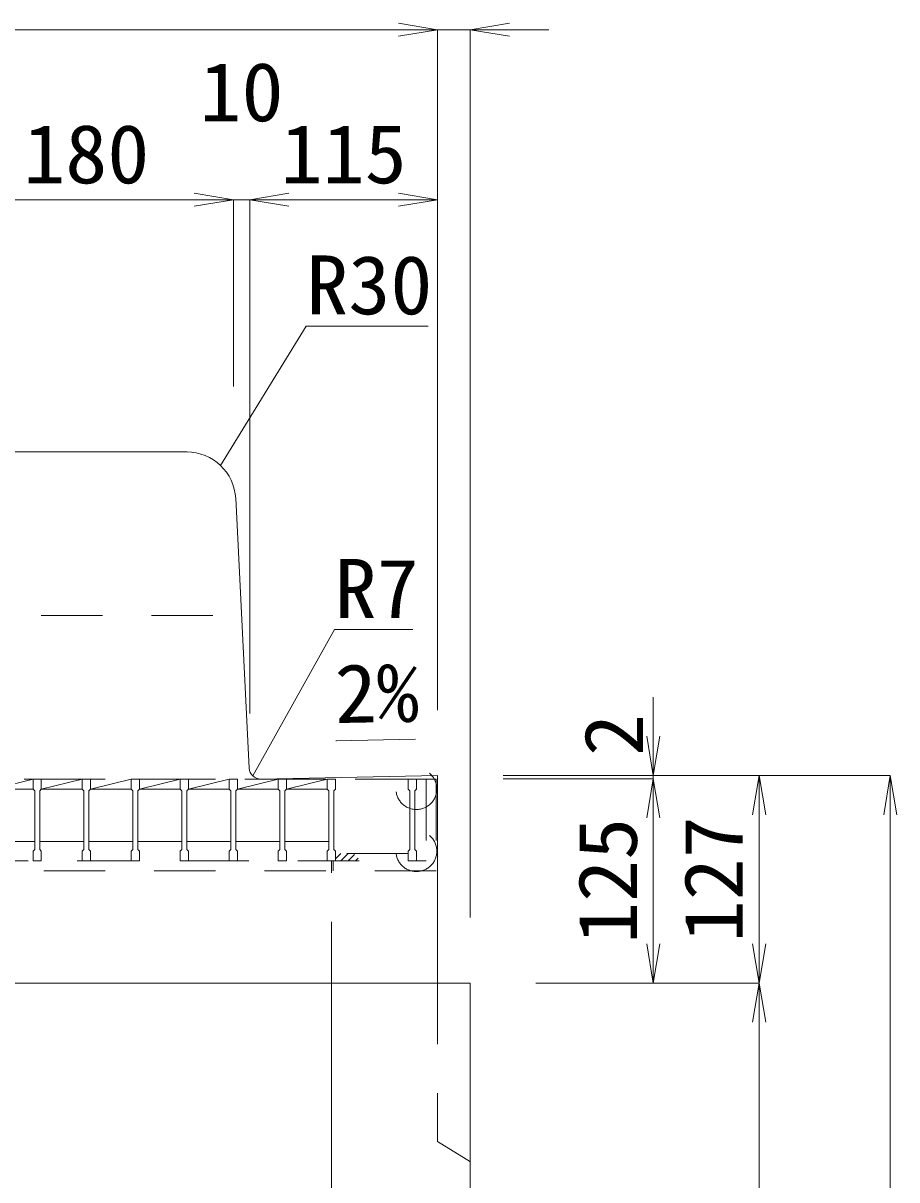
# Model space of a CAD drawing. Units: millimetres at full size; some dimension numbers follow another scale. Extents: x -734 to 58102, y 49499 to 87169.
# Drawn here: x 14771 to 15305, y 55317 to 56025 of the extents above; entities that cross this region are included whole.
import ezdxf
from ezdxf.enums import TextEntityAlignment as Align

# ---------------------------------------------------------------- set-up
doc = ezdxf.new("R2010")
doc.units = ezdxf.units.MM
doc.header["$LTSCALE"] = 50
doc.header["$PDMODE"] = 32
doc.header["$PDSIZE"] = 25
doc.linetypes.add('USER1', pattern=[1.35, 0.75, -0.6])
for name, color, linetype, lineweight in [('寸法線', 7, 'Continuous', 13), ('引出線', 4, 'Continuous', 13), ('本体', 2, 'Continuous', 20), ('ｸﾞﾚｰﾁﾝｸﾞ', 7, 'USER1', 9)]:
    doc.layers.add(name, color=color, linetype=linetype, lineweight=lineweight)
doc.styles.add('ＭＳ 明朝', font='')
doc.styles.get('ＭＳ 明朝').set_extended_font_data('MS Mincho')

# ---------------------------------------------------------------- blocks, each defined once
blk = doc.blocks.new('open_arrow')
at = {"color": 0, "linetype": 'Continuous', "lineweight": -2}
blk.add_lwpolyline([(7.5, 1.25), (0, 0), (7.5, -1.25)], dxfattribs=at)

msp = doc.modelspace()

# ---------------------------------------------------------------- hatches: boundary and pattern name
at = {"layer": 'ｸﾞﾚｰﾁﾝｸﾞ'}
h = msp.add_hatch(dxfattribs=at)
h.set_pattern_fill('USER', color=256, style=0, pattern_type=2)
h.set_pattern_definition([(45, (14095.99, 55195.3), (-2.24506, 2.24506), [37.5, -30])])
h.paths.add_polyline_path([(15006.5, 55516.79), (15006.5, 55512.29), (14987.5, 55512.29), (14962, 55512.29), (14962, 55516.79), (14987.5, 55516.79)])

# ---------------------------------------------------------------- linework, layer by layer
at = {"layer": '寸法線'}
for p, q in [((14594.5, 56021.03), (15024.5, 56021.03)), ((14976.5, 56021.03), (15092.5, 56021.03)), ((15024.5, 55604.61), (15024.5, 56021.03)), ((15024.5, 55604.61), (15024.5, 56021.03)), ((15044.5, 55477.61), (15044.5, 56021.03)), ((14719.5, 55916.98), (14899.5, 55916.98)), ((14851.5, 55916.98), (14957.5, 55916.98)), ((14899.5, 55802.61), (14899.5, 55916.98)), ((14899.5, 55802.61), (14899.5, 55916.98)), ((14909.5, 55602.61), (14909.5, 55916.98)), ((14909.5, 55916.98), (15024.5, 55916.98)), ((14909.5, 55602.61), (14909.5, 55916.98)), ((15024.5, 55604.61), (15024.5, 55916.98)), ((15156.43, 55612.59), (15156.43, 55514.59)), ((15064.52, 55564.59), (15301.49, 55564.59)), ((15064.52, 55564.59), (15156.43, 55564.59)), ((15064.52, 55564.59), (15221.23, 55564.59)), ((15064.52, 55562.59), (15156.43, 55562.59)), ((15064.52, 55562.59), (15156.43, 55562.59)), ((15156.43, 55562.59), (15156.43, 55437.59)), ((15221.23, 55564.59), (15221.23, 55437.59)), ((15301.49, 55564.59), (15301.49, 54087.59)), ((15084.52, 55437.59), (15221.23, 55437.59)), ((15084.52, 55437.59), (15156.43, 55437.59)), ((15084.52, 55437.59), (15221.23, 55437.59)), ((15221.23, 55437.59), (15221.23, 54087.59))]:
    msp.add_line(p, q, dxfattribs=at)
at = {"layer": '引出線'}
for points in [[(14891.64, 55754.32), (14944.1, 55839.66), (15018.77, 55839.66)], [(14911.39, 55564.3), (14961.42, 55653.9), (15009.35, 55653.9)], [(14962.15, 55585.77), (15010.86, 55586.74), (14962.12, 55585.77)]]:
    msp.add_lwpolyline(points, dxfattribs=at)
at = {"layer": '本体'}
for p, q in [((14747.85, 55762.59), (14871.15, 55762.59)), ((14909.18, 55569.07), (14900.92, 55734.22)), ((15024.5, 55564.59), (14916.31, 55562.42)), ((15024.5, 55564.59), (15024.5, 55437.59)), ((15044.5, 55437.59), (14574.5, 55437.59)), ((14959.5, 54808.11), (14959.5, 55437.59)), ((15044.5, 54087.59), (15044.5, 55437.59))]:
    msp.add_line(p, q, dxfattribs=at)
at = {"layer": '本体', "linetype": 'USER1', "lineweight": 9}
for p, q in [((14714.5, 55662.59), (14904.5, 55662.59)), ((14959.5, 55437.59), (14959.5, 55512.59)), ((15024.51, 55437.59), (15024.51, 55340.58)), ((15044.51, 55328.08), (15024.51, 55340.58))]:
    msp.add_line(p, q, dxfattribs=at)
at = {"layer": '本体'}
for centre, radius, start, end in [((14870.96, 55732.59), 30, 2.8624, 90), ((14916.17, 55569.42), 7, 182.86258, 271.1457)]:
    msp.add_arc(centre, radius, start, end, dxfattribs=at)
at = {"layer": 'ｸﾞﾚｰﾁﾝｸﾞ'}
for p, q in [((15023.5, 55562.29), (14595.5, 55562.29)), ((15011.5, 55562.29), (14607.5, 55562.29)), ((14752, 55556.29), (14777, 55562.29)), ((14777, 55562.29), (14782, 55562.29)), ((14777, 55562.29), (14777, 55556.29)), ((14777, 55562.29), (14782, 55562.29)), ((14777, 55562.29), (14777, 55556.29)), ((14777, 55562.29), (14782, 55562.29)), ((14777, 55562.29), (14777, 55556.29)), ((14782, 55556.29), (14807, 55562.29)), ((14782, 55562.29), (14782, 55556.29)), ((14782, 55562.29), (14782, 55556.29)), ((14782, 55562.29), (14782, 55556.29)), ((14807, 55562.29), (14812, 55562.29)), ((14807, 55562.29), (14807, 55556.29)), ((14807, 55562.29), (14812, 55562.29)), ((14807, 55562.29), (14807, 55556.29)), ((14807, 55562.29), (14812, 55562.29)), ((14807, 55562.29), (14807, 55556.29)), ((14812, 55556.29), (14837, 55562.29)), ((14812, 55562.29), (14812, 55556.29)), ((14812, 55562.29), (14812, 55556.29)), ((14812, 55562.29), (14812, 55556.29)), ((14837, 55562.29), (14842, 55562.29)), ((14837, 55562.29), (14842, 55562.29)), ((14837, 55562.29), (14842, 55562.29)), ((14837, 55562.29), (14837, 55556.29)), ((14837, 55562.29), (14837, 55556.29)), ((14837, 55562.29), (14837, 55556.29)), ((14842, 55562.29), (14842, 55556.29)), ((14842, 55562.29), (14842, 55556.29)), ((14842, 55562.29), (14842, 55556.29)), ((14842, 55556.29), (14867, 55562.29)), ((14867, 55562.29), (14872, 55562.29)), ((14867, 55562.29), (14872, 55562.29)), ((14867, 55562.29), (14872, 55562.29)), ((14867, 55562.29), (14867, 55556.29)), ((14867, 55562.29), (14867, 55556.29)), ((14867, 55562.29), (14867, 55556.29)), ((14872, 55562.29), (14872, 55556.29)), ((14872, 55562.29), (14872, 55556.29)), ((14872, 55562.29), (14872, 55556.29)), ((14872, 55556.29), (14897, 55562.29)), ((14897, 55562.29), (14902, 55562.29)), ((14897, 55562.29), (14902, 55562.29)), ((14897, 55562.29), (14902, 55562.29)), ((14897, 55562.29), (14897, 55556.29)), ((14897, 55562.29), (14897, 55556.29)), ((14897, 55562.29), (14897, 55556.29)), ((14902, 55562.29), (14902, 55556.29)), ((14902, 55562.29), (14902, 55556.29)), ((14902, 55562.29), (14902, 55556.29)), ((14902, 55556.29), (14927, 55562.29)), ((14927, 55562.29), (14932, 55562.29)), ((14927, 55562.29), (14932, 55562.29)), ((14927, 55562.29), (14932, 55562.29)), ((14927, 55562.29), (14927, 55556.29)), ((14927, 55562.29), (14927, 55556.29)), ((14927, 55562.29), (14927, 55556.29)), ((14932, 55562.29), (14932, 55556.29)), ((14932, 55562.29), (14932, 55556.29)), ((14932, 55562.29), (14932, 55556.29)), ((14932, 55556.29), (14957, 55562.29)), ((14957, 55562.29), (14962, 55562.29)), ((14957, 55562.29), (14962, 55562.29)), ((14957, 55562.29), (14962, 55562.29)), ((14957, 55562.29), (14957, 55556.29)), ((14957, 55562.29), (14957, 55556.29)), ((14957, 55562.29), (14957, 55556.29)), ((14962, 55562.29), (14962, 55556.29)), ((14962, 55562.29), (14962, 55556.29)), ((14962, 55562.29), (14962, 55556.29)), ((14987, 55562.29), (14992, 55562.29)), ((14987, 55562.29), (14992, 55562.29)), ((14987, 55562.29), (14992, 55562.29)), ((15006.5, 55562.29), (15011.5, 55562.29)), ((15006.5, 55562.29), (15006.5, 55556.29)), ((15006.5, 55562.29), (15011.5, 55562.29)), ((15006.5, 55562.29), (15006.5, 55556.29)), ((15006.5, 55562.29), (15011.5, 55562.29)), ((15006.5, 55562.29), (15006.5, 55556.29)), ((15011.5, 55556.29), (15011.5, 55562.29)), ((15011.5, 55562.29), (15011.5, 55556.29)), ((15011.5, 55562.29), (15011.5, 55556.29)), ((15011.5, 55562.29), (15011.5, 55556.29)), ((15011.5, 55562.29), (15011.5, 55556.29)), ((15011.5, 55562.29), (15011.5, 55556.29)), ((15011.5, 55562.29), (15011.5, 55556.29)), ((15017.5, 55562.29), (15017.5, 55512.29)), ((15023.5, 55562.29), (15023.5, 55506.29)), ((14752, 55556.29), (14777, 55556.29)), ((14777, 55556.29), (14778, 55555.29)), ((14777, 55556.29), (14778, 55555.29)), ((14777, 55556.29), (14778, 55555.29)), ((14778, 55555.29), (14778, 55519.29)), ((14778, 55555.29), (14778, 55519.29)), ((14778, 55555.29), (14778, 55519.29)), ((14782, 55556.29), (14781, 55555.29)), ((14782, 55556.29), (14781, 55555.29)), ((14782, 55556.29), (14781, 55555.29)), ((14781, 55555.29), (14781, 55519.29)), ((14781, 55555.29), (14781, 55519.29)), ((14781, 55555.29), (14781, 55519.29)), ((14782, 55556.29), (14807, 55556.29)), ((14807, 55556.29), (14808, 55555.29)), ((14807, 55556.29), (14808, 55555.29)), ((14807, 55556.29), (14808, 55555.29)), ((14808, 55555.29), (14808, 55519.29)), ((14808, 55555.29), (14808, 55519.29)), ((14808, 55555.29), (14808, 55519.29)), ((14812, 55556.29), (14811, 55555.29)), ((14812, 55556.29), (14811, 55555.29)), ((14812, 55556.29), (14811, 55555.29)), ((14811, 55555.29), (14811, 55519.29)), ((14811, 55555.29), (14811, 55519.29)), ((14811, 55555.29), (14811, 55519.29)), ((14812, 55556.29), (14837, 55556.29)), ((14837, 55556.29), (14838, 55555.29)), ((14837, 55556.29), (14838, 55555.29)), ((14837, 55556.29), (14838, 55555.29)), ((14838, 55555.29), (14838, 55519.29)), ((14838, 55555.29), (14838, 55519.29)), ((14838, 55555.29), (14838, 55519.29)), ((14842, 55556.29), (14841, 55555.29)), ((14842, 55556.29), (14841, 55555.29)), ((14842, 55556.29), (14841, 55555.29)), ((14841, 55555.29), (14841, 55519.29)), ((14841, 55555.29), (14841, 55519.29)), ((14841, 55555.29), (14841, 55519.29)), ((14842, 55556.29), (14867, 55556.29)), ((14867, 55556.29), (14868, 55555.29)), ((14867, 55556.29), (14868, 55555.29)), ((14867, 55556.29), (14868, 55555.29)), ((14868, 55555.29), (14868, 55519.29)), ((14868, 55555.29), (14868, 55519.29)), ((14868, 55555.29), (14868, 55519.29)), ((14872, 55556.29), (14871, 55555.29)), ((14872, 55556.29), (14871, 55555.29)), ((14872, 55556.29), (14871, 55555.29)), ((14871, 55555.29), (14871, 55519.29)), ((14871, 55555.29), (14871, 55519.29)), ((14871, 55555.29), (14871, 55519.29)), ((14872, 55556.29), (14897, 55556.29)), ((14897, 55556.29), (14898, 55555.29)), ((14897, 55556.29), (14898, 55555.29)), ((14897, 55556.29), (14898, 55555.29)), ((14898, 55555.29), (14898, 55519.29)), ((14898, 55555.29), (14898, 55519.29)), ((14898, 55555.29), (14898, 55519.29)), ((14902, 55556.29), (14901, 55555.29)), ((14902, 55556.29), (14901, 55555.29)), ((14902, 55556.29), (14901, 55555.29)), ((14901, 55555.29), (14901, 55519.29)), ((14901, 55555.29), (14901, 55519.29)), ((14901, 55555.29), (14901, 55519.29)), ((14902, 55556.29), (14927, 55556.29)), ((14927, 55556.29), (14928, 55555.29)), ((14927, 55556.29), (14928, 55555.29)), ((14927, 55556.29), (14928, 55555.29)), ((14928, 55555.29), (14928, 55519.29)), ((14928, 55555.29), (14928, 55519.29)), ((14928, 55555.29), (14928, 55519.29)), ((14932, 55556.29), (14931, 55555.29)), ((14932, 55556.29), (14931, 55555.29)), ((14932, 55556.29), (14931, 55555.29)), ((14931, 55555.29), (14931, 55519.29)), ((14931, 55555.29), (14931, 55519.29)), ((14931, 55555.29), (14931, 55519.29)), ((14932, 55556.29), (14957, 55556.29)), ((14957, 55556.29), (14958, 55555.29)), ((14957, 55556.29), (14958, 55555.29)), ((14957, 55556.29), (14958, 55555.29)), ((14958, 55555.29), (14958, 55519.29)), ((14958, 55555.29), (14958, 55519.29)), ((14958, 55555.29), (14958, 55519.29)), ((14962, 55556.29), (14961, 55555.29)), ((14962, 55556.29), (14961, 55555.29)), ((14962, 55556.29), (14961, 55555.29)), ((14961, 55555.29), (14961, 55519.29)), ((14961, 55555.29), (14961, 55519.29)), ((14961, 55555.29), (14961, 55519.29)), ((15006.5, 55556.29), (15007.5, 55555.29)), ((15006.5, 55556.29), (15007.5, 55555.29)), ((15006.5, 55556.29), (15007.5, 55555.29)), ((15007.5, 55555.29), (15007.5, 55519.29)), ((15007.5, 55555.29), (15007.5, 55519.29)), ((15007.5, 55555.29), (15007.5, 55519.29)), ((15011.5, 55556.29), (15010.5, 55555.29)), ((15011.5, 55556.29), (15010.5, 55555.29)), ((15011.5, 55556.29), (15010.5, 55555.29)), ((15010.5, 55555.29), (15010.5, 55519.29)), ((15010.5, 55555.29), (15010.5, 55519.29)), ((15010.5, 55555.29), (15010.5, 55519.29)), ((14751, 55524.29), (14778, 55524.29)), ((14781, 55524.29), (14808, 55524.29)), ((14811, 55524.29), (14838, 55524.29)), ((14841, 55524.29), (14868, 55524.29)), ((14871, 55524.29), (14898, 55524.29)), ((14901, 55524.29), (14928, 55524.29)), ((14931, 55524.29), (14958, 55524.29)), ((14777, 55518.29), (14778, 55519.29)), ((14777, 55518.29), (14778, 55519.29)), ((14777, 55518.29), (14778, 55519.29)), ((14777, 55512.29), (14777, 55518.29)), ((14777, 55512.29), (14777, 55518.29)), ((14777, 55512.29), (14777, 55518.29)), ((14782, 55518.29), (14781, 55519.29)), ((14782, 55518.29), (14781, 55519.29)), ((14782, 55518.29), (14781, 55519.29)), ((14782, 55512.29), (14782, 55518.29)), ((14782, 55512.29), (14782, 55518.29)), ((14782, 55512.29), (14782, 55518.29)), ((14807, 55518.29), (14808, 55519.29)), ((14807, 55518.29), (14808, 55519.29)), ((14807, 55518.29), (14808, 55519.29)), ((14807, 55512.29), (14807, 55518.29)), ((14807, 55512.29), (14807, 55518.29)), ((14807, 55512.29), (14807, 55518.29)), ((14812, 55518.29), (14811, 55519.29)), ((14812, 55518.29), (14811, 55519.29)), ((14812, 55518.29), (14811, 55519.29)), ((14812, 55512.29), (14812, 55518.29)), ((14812, 55512.29), (14812, 55518.29)), ((14812, 55512.29), (14812, 55518.29)), ((14837, 55518.29), (14838, 55519.29)), ((14837, 55518.29), (14838, 55519.29)), ((14837, 55518.29), (14838, 55519.29)), ((14837, 55512.29), (14837, 55518.29)), ((14837, 55512.29), (14837, 55518.29)), ((14837, 55512.29), (14837, 55518.29)), ((14842, 55518.29), (14841, 55519.29)), ((14842, 55518.29), (14841, 55519.29)), ((14842, 55518.29), (14841, 55519.29)), ((14842, 55512.29), (14842, 55518.29)), ((14842, 55512.29), (14842, 55518.29)), ((14842, 55512.29), (14842, 55518.29)), ((14867, 55518.29), (14868, 55519.29)), ((14867, 55518.29), (14868, 55519.29)), ((14867, 55518.29), (14868, 55519.29)), ((14867, 55512.29), (14867, 55518.29)), ((14867, 55512.29), (14867, 55518.29)), ((14867, 55512.29), (14867, 55518.29)), ((14872, 55518.29), (14871, 55519.29)), ((14872, 55518.29), (14871, 55519.29)), ((14872, 55518.29), (14871, 55519.29)), ((14872, 55512.29), (14872, 55518.29)), ((14872, 55512.29), (14872, 55518.29)), ((14872, 55512.29), (14872, 55518.29)), ((14897, 55518.29), (14898, 55519.29)), ((14897, 55518.29), (14898, 55519.29)), ((14897, 55518.29), (14898, 55519.29)), ((14897, 55512.29), (14897, 55518.29)), ((14897, 55512.29), (14897, 55518.29)), ((14897, 55512.29), (14897, 55518.29)), ((14902, 55518.29), (14901, 55519.29)), ((14902, 55518.29), (14901, 55519.29)), ((14902, 55518.29), (14901, 55519.29)), ((14902, 55512.29), (14902, 55518.29)), ((14902, 55512.29), (14902, 55518.29)), ((14902, 55512.29), (14902, 55518.29)), ((14927, 55518.29), (14928, 55519.29)), ((14927, 55518.29), (14928, 55519.29)), ((14927, 55518.29), (14928, 55519.29)), ((14927, 55512.29), (14927, 55518.29)), ((14927, 55512.29), (14927, 55518.29)), ((14927, 55512.29), (14927, 55518.29)), ((14932, 55518.29), (14931, 55519.29)), ((14932, 55518.29), (14931, 55519.29)), ((14932, 55518.29), (14931, 55519.29)), ((14932, 55512.29), (14932, 55518.29)), ((14932, 55512.29), (14932, 55518.29)), ((14932, 55512.29), (14932, 55518.29)), ((14957, 55518.29), (14958, 55519.29)), ((14957, 55518.29), (14958, 55519.29)), ((14957, 55518.29), (14958, 55519.29)), ((14957, 55512.29), (14957, 55518.29)), ((14957, 55512.29), (14957, 55518.29)), ((14957, 55512.29), (14957, 55518.29)), ((14962, 55518.29), (14961, 55519.29)), ((14962, 55518.29), (14961, 55519.29)), ((14962, 55518.29), (14961, 55519.29)), ((14962, 55512.29), (14962, 55518.29)), ((14962, 55512.29), (14962, 55518.29)), ((14962, 55512.29), (14962, 55518.29)), ((15006.5, 55516.79), (14962, 55516.79)), ((15006.5, 55518.29), (15007.5, 55519.29)), ((15006.5, 55518.29), (15007.5, 55519.29)), ((15006.5, 55518.29), (15007.5, 55519.29)), ((15006.5, 55512.29), (15006.5, 55518.29)), ((15006.5, 55512.29), (15006.5, 55518.29)), ((15006.5, 55512.29), (15006.5, 55518.29)), ((15011.5, 55518.29), (15010.5, 55519.29)), ((15011.5, 55518.29), (15010.5, 55519.29)), ((15011.5, 55518.29), (15010.5, 55519.29)), ((15011.5, 55512.29), (15011.5, 55518.29)), ((15011.5, 55512.29), (15011.5, 55518.29)), ((15011.5, 55512.29), (15011.5, 55518.29)), ((15011.5, 55512.29), (15011.5, 55518.29)), ((15011.5, 55512.29), (15011.5, 55518.29)), ((15011.5, 55512.29), (15011.5, 55518.29)), ((14601.5, 55512.29), (15017.5, 55512.29)), ((14777, 55512.29), (14782, 55512.29)), ((14777, 55512.29), (14782, 55512.29)), ((14777, 55512.29), (14782, 55512.29)), ((14807, 55512.29), (14812, 55512.29)), ((14807, 55512.29), (14812, 55512.29)), ((14807, 55512.29), (14812, 55512.29)), ((14837, 55512.29), (14842, 55512.29)), ((14837, 55512.29), (14842, 55512.29)), ((14837, 55512.29), (14842, 55512.29)), ((14867, 55512.29), (14872, 55512.29)), ((14867, 55512.29), (14872, 55512.29)), ((14867, 55512.29), (14872, 55512.29)), ((14897, 55512.29), (14902, 55512.29)), ((14897, 55512.29), (14902, 55512.29)), ((14897, 55512.29), (14902, 55512.29)), ((14927, 55512.29), (14932, 55512.29)), ((14927, 55512.29), (14932, 55512.29)), ((14927, 55512.29), (14932, 55512.29)), ((14957, 55512.29), (14962, 55512.29)), ((14957, 55512.29), (14962, 55512.29)), ((14957, 55512.29), (14962, 55512.29)), ((14960.5, 55512.29), (14960.5, 55506.29)), ((15006.5, 55512.29), (15011.5, 55512.29)), ((15006.5, 55512.29), (15011.5, 55512.29)), ((15006.5, 55512.29), (15011.5, 55512.29)), ((15023.5, 55506.29), (14595.5, 55506.29))]:
    msp.add_line(p, q, dxfattribs=at)
for p in [(15011.5, 55556.29), (15011.5, 55518.29)]:
    msp.add_point(p, dxfattribs=at)

# ---------------------------------------------------------------- block references
at = {"layer": '寸法線', "xscale": 3.2, "yscale": 3.2}
for p, rotation in [((15024.5, 56021.03), 180), ((15024.5, 56021.03), 180), ((14899.5, 55916.98), 180), ((14899.5, 55916.98), 180), ((15024.5, 55916.98), 180), ((15156.43, 55564.59), 90), ((15156.43, 55562.59), 270), ((15156.43, 55562.59), 270), ((15221.23, 55564.59), 270), ((15301.49, 55564.59), 270), ((15156.43, 55437.59), 90), ((15221.23, 55437.59), 90), ((15221.23, 55437.59), 270)]:
    msp.add_blockref('open_arrow', p, dxfattribs=dict(at, rotation=rotation))
for p in [(15044.5, 56021.03), (14909.5, 55916.98), (14909.5, 55916.98)]:
    msp.add_blockref('open_arrow', p, dxfattribs=at)
at = {"layer": '引出線', "xscale": 0.0533, "yscale": 0.0533}
for p, rotation in [((14891.64, 55754.32), 58.4), ((14962.15, 55585.77), 1.1), ((14911.39, 55564.3), 60.8)]:
    msp.add_blockref('open_arrow', p, dxfattribs=dict(at, rotation=rotation))

# ---------------------------------------------------------------- texts
at = {"layer": '寸法線', "style": 'ＭＳ 明朝', "width": 1.05}
for s, p in [('10', (14904.5, 55982.98)), ('180', (14809.5, 55945)), ('115', (14967, 55945))]:
    msp.add_text(s, height=36.03, dxfattribs=at).set_placement(p, align=Align.MIDDLE_CENTER)
for s, p in [('2', (15132.15, 55589.37)), ('127', (15193.21, 55501.09)), ('125', (15128.41, 55500.09))]:
    msp.add_text(s, height=36.03, rotation=90, dxfattribs=at).set_placement(p, align=Align.MIDDLE_CENTER)
at = {"layer": '引出線', "style": 'ＭＳ 明朝', "width": 1.05}
for s, p in [('R30', (14944.1, 55882.86)), ('R7', (14961.42, 55697.1))]:
    msp.add_text(s, height=36.03, dxfattribs=at).set_placement(p, align=Align.TOP_LEFT)
msp.add_text('2%', height=36.03, rotation=1.146, dxfattribs=at).set_placement((14961.18, 55632.66), align=Align.TOP_LEFT)

doc.saveas('drawing.dxf')
